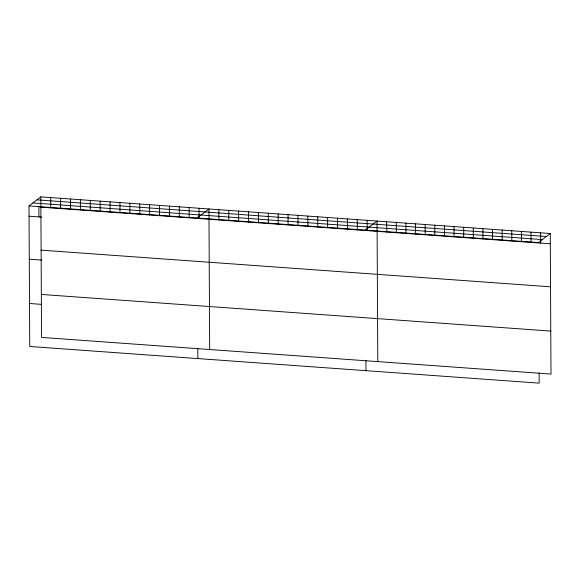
<?xml version="1.0" encoding="UTF-8"?>
<svg xmlns="http://www.w3.org/2000/svg" width="580" height="580" viewBox="0 0 580 580"><rect width="100%" height="100%" fill="white"/><g stroke="black" fill="none" stroke-linecap="round" stroke-linejoin="round"><path stroke-width="0.87" d="M539.125 372.817L539.175 383.134L29.739 346.485L29 205.929L40.825 196.867L550.26 233.515L551 374.071L41.557 337.422L40.825 196.867M197.113 218.022L208.938 208.96L209.677 349.515M365.233 230.115L377.058 221.052L377.79 361.608M550.26 233.515L538.443 242.578L29 205.929M36.924 199.854L546.36 236.51M32.901 202.935L542.343 239.591M40.876 207.154L550.318 243.81M29.051 216.217L41.637 217.123M41.1 250.147L550.543 286.796M29.276 259.209L41.861 260.108M41.332 294.437L550.775 331.086M29.508 303.5L41.194 304.34M540.64 232.826L540.698 243.114M531.019 232.13L531.07 242.425M521.398 231.442L521.449 241.73M511.77 230.746L511.828 241.041M502.149 230.057L502.208 240.345M492.529 229.361L492.579 239.656M482.908 228.672L482.959 238.96M473.28 227.976L473.338 238.271M463.659 227.287L463.71 237.575M454.038 226.591L454.089 236.887M444.411 225.903L444.468 236.19M434.79 225.207L434.848 235.502M425.169 224.518L425.22 234.806M415.548 223.822L415.599 234.117M405.92 223.133L405.978 233.421M396.299 222.437L396.358 232.732M386.679 221.749L386.729 232.036M367.169 220.342L367.22 230.637M365.915 360.354L365.965 370.671M357.273 219.631L357.331 229.926M347.384 218.921L347.442 229.209M337.495 218.21L337.553 228.498M327.606 217.5L327.664 227.788M317.717 216.789L317.775 227.077M307.828 216.072L307.886 226.367M297.939 215.361L297.997 225.656M288.05 214.651L288.108 224.946M278.161 213.94L278.219 224.235M268.272 213.23L268.33 223.518M258.383 212.519L258.441 222.807M248.494 211.809L248.552 222.096M238.605 211.098L238.663 221.386M228.716 210.381L228.774 220.675M218.827 209.67L218.885 219.965M199.049 208.249L199.107 218.544M197.794 348.261L197.852 358.578M189.16 207.538L189.218 217.826M179.271 206.828L179.329 217.116M169.382 206.118L169.44 216.405M159.493 205.4L159.551 215.695M149.604 204.689L149.662 214.984M139.715 203.979L139.773 214.274M129.826 203.268L129.884 213.563M119.937 202.558L119.995 212.845M110.048 201.847L110.106 212.135M100.159 201.137L100.209 211.424M90.27 200.426L90.32 210.714M80.381 199.708L80.431 210.004M70.492 198.998L70.542 209.293M60.603 198.287L60.653 208.582M50.714 197.577L50.764 207.872M38.889 206.639L38.94 216.927"/></g></svg>
